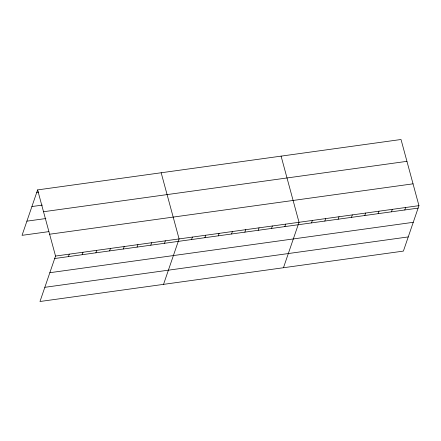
<?xml version="1.0" encoding="UTF-8"?>
<svg xmlns="http://www.w3.org/2000/svg" width="441" height="441" viewBox="0 0 441 441"><rect width="100%" height="100%" fill="white"/><g stroke="black" fill="none" stroke-linecap="round" stroke-linejoin="round"><path stroke-width="0.66" d="M37.606 189.9L55.538 256.056L39.977 301.501L403.394 251.1L418.95 205.66L401.023 139.499L37.606 189.9L22.05 235.34L48.852 231.624M68.421 256.618L69.265 254.154M82.153 254.716L82.996 252.252M95.879 252.814L96.722 250.345M109.611 250.907L110.454 248.443M123.337 249.005L124.18 246.541M137.068 247.098L137.912 244.634M150.794 245.196L151.638 242.732M164.526 243.294L165.369 240.825M163.539 284.362L179.096 238.923L161.169 172.767M191.576 239.54L192.425 237.076M204.905 237.693L205.749 235.224M218.229 235.847L219.072 233.377M231.553 233.995L232.396 231.531M244.876 232.148L245.725 229.684M258.205 230.301L259.049 227.837M271.529 228.455L272.373 225.985M284.853 226.602L285.696 224.138M283.464 267.731L299.026 222.292L281.093 156.136M311.506 222.909L312.349 220.445M324.83 221.062L325.673 218.593M338.153 219.21L338.997 216.746M351.483 217.363L352.326 214.899M364.806 215.517L365.65 213.053M378.13 213.67L378.973 211.2M391.454 211.818L392.297 209.354M404.783 209.971L405.626 207.507M36.763 192.37L38.725 192.094M31.906 206.548L42.369 205.098M43.527 211.735L406.938 161.334M26.907 221.161L45.864 218.532M49.618 234.226L413.035 183.825M55.538 256.056L418.95 205.66M54.695 258.525L418.107 208.124M49.839 272.703L413.25 222.308M44.833 287.317L408.25 236.916"/></g></svg>
